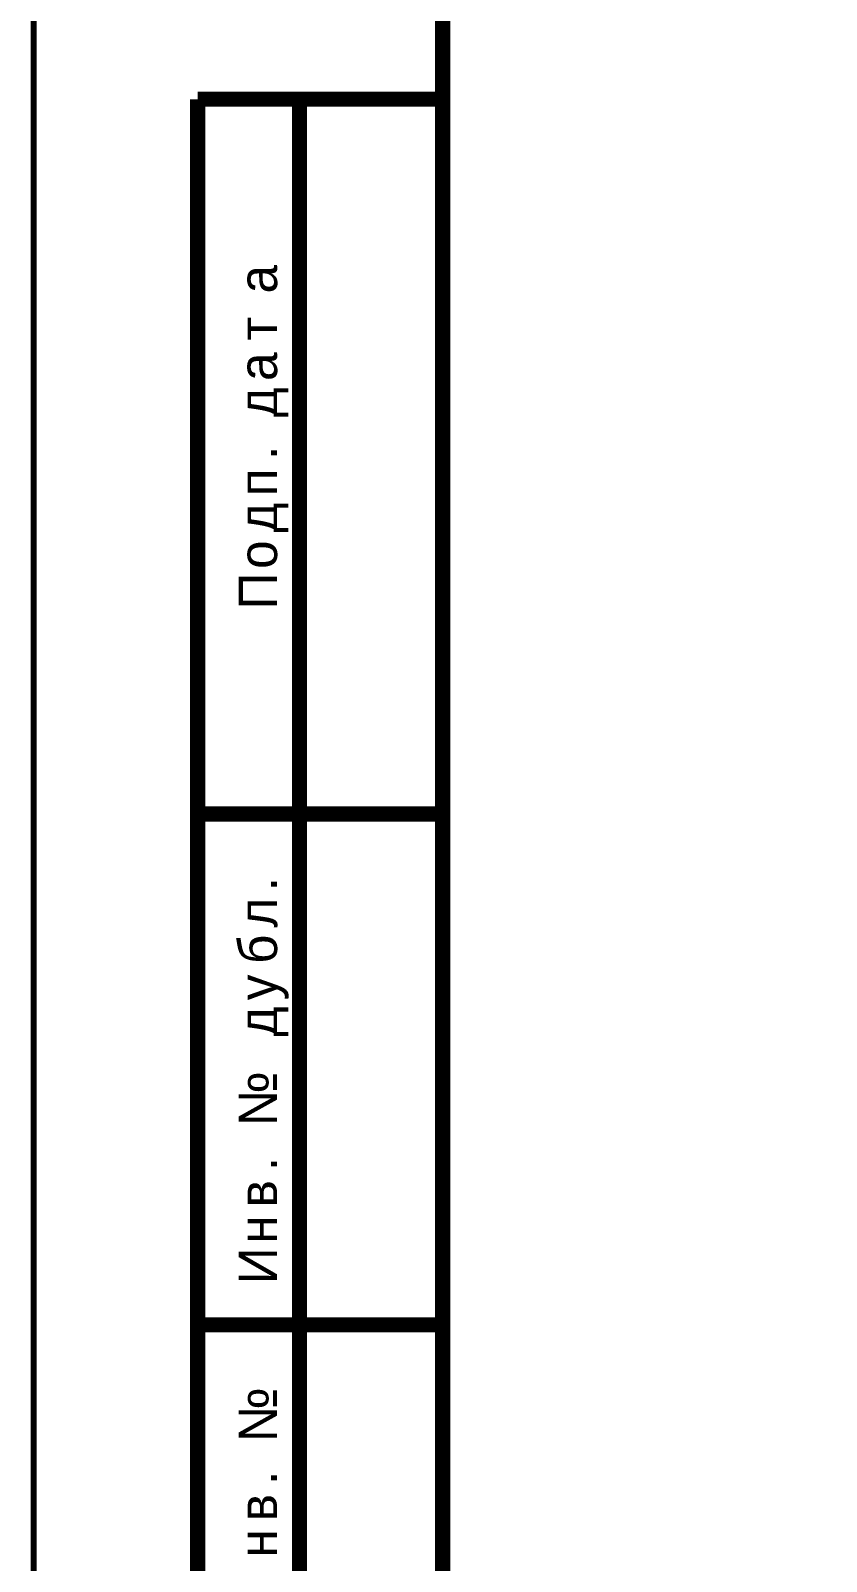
# Model space of a CAD drawing. Header units: inches. Extents: x 0 to 841, y 0 to 594.
# Drawn here: x -0.1 to 38.8, y 78.4 to 153.3 of the extents above; entities that cross this region are included whole.
import ezdxf

# ---------------------------------------------------------------- set-up
doc = ezdxf.new("R2010")
doc.units = ezdxf.units.IN
doc.layers.add('Sheet', color=255, linetype='Continuous')

msp = doc.modelspace()

# ---------------------------------------------------------------- linework, layer by layer
at = {"layer": 'Sheet'}
for points in [[(0, 593.974, 0.3, 0.3, 0), (841, 593.974, 0.3, 0.3, 0), (841, 0, 0.3, 0.3, 0), (0, 0, 0.3, 0.3, 0), (0, 593.974, 0.3, 0.3, 0)], [(0, 593.974, 0.3, 0.3, 0), (841, 593.974, 0.3, 0.3, 0), (841, 0, 0.3, 0.3, 0), (0, 0, 0.3, 0.3, 0), (0, 593.974, 0.3, 0.3, 0)], [(0, 593.974, 0.0991, 0.0991, 0), (0, 0, 0.0991, 0.0991, 0), (841, 0, 0.0991, 0.0991, 0), (841, 593.974, 0.0991, 0.0991, 0), (0, 593.974, 0.0991, 0.0991, 0), (0, 593.974, 0.0991, 0.0991, 0)], [(0, 593.974, 0.0991, 0.0991, 0), (0, 0, 0.0991, 0.0991, 0), (841, 0, 0.0991, 0.0991, 0), (841, 593.974, 0.0991, 0.0991, 0), (0, 593.974, 0.0991, 0.0991, 0), (0, 593.974, 0.0991, 0.0991, 0)]]:
    msp.add_lwpolyline(points, format="xyseb", close=True, dxfattribs=at)
for points in [[(20.016, 588.983, 0.749, 0.749, 0), (20.016, 4.991, 0.749, 0.749, 0)], [(8.022, 4.991, 0.749, 0.749, 0), (8.022, 149.989, 0.749, 0.749, 0)], [(8.022, 149.989, 0.749, 0.749, 0), (20.016, 149.989, 0.749, 0.749, 0)], [(13.013, 4.991, 0.749, 0.749, 0), (13.013, 149.989, 0.749, 0.749, 0)], [(8.022, 115.001, 0.749, 0.749, 0), (20.016, 115.001, 0.749, 0.749, 0)], [(8.022, 89.994, 0.749, 0.749, 0), (20.016, 89.994, 0.749, 0.749, 0)]]:
    msp.add_lwpolyline(points, format="xyseb", dxfattribs=at)

# ---------------------------------------------------------------- texts
for s, p in [('а', (11.916, 140.478)), ('т', (11.916, 138.178)), ('а', (11.916, 136.193)), ('д', (11.916, 134.416)), ('.', (11.916, 132.325)), ('п', (11.916, 130.548)), ('д', (11.916, 128.771)), ('о', (11.916, 126.995)), ('П', (11.916, 125.009)), ('.', (11.916, 111.212)), ('л', (11.916, 109.435)), ('б', (11.916, 107.658)), ('у', (11.916, 105.881)), ('д', (11.916, 104.104)), ('№', (11.916, 99.714)), ('.', (11.916, 97.519)), ('в', (11.916, 95.742)), ('н', (11.916, 93.966)), ('И', (11.916, 91.98)), ('№', (11.916, 84.245)), ('.', (11.916, 82.154)), ('в', (11.916, 80.378)), ('н', (11.916, 78.601))]:
    msp.add_text(s, height=1.881, rotation=90, dxfattribs=at).set_placement(p)

doc.saveas('drawing.dxf')
